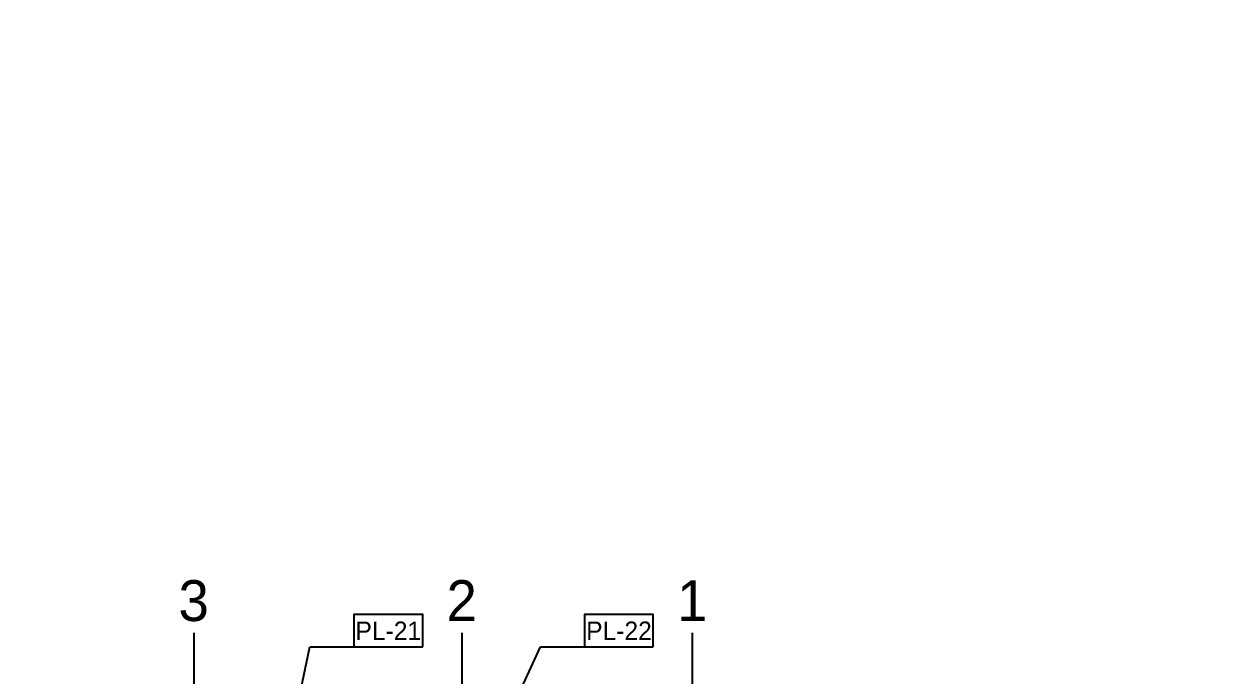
# Model space of a CAD drawing. Header units: millimetres. Extents: x 19438 to 19711, y 4351 to 4752.
# Drawn here: x 19480.55 to 19486.47, y 4521.45 to 4524.64 of the extents above; entities that cross this region are included whole.
import ezdxf
from ezdxf.enums import TextEntityAlignment as Align

# ---------------------------------------------------------------- set-up
doc = ezdxf.new("R2010")
doc.units = ezdxf.units.MM
doc.set_wipeout_variables(frame=1)
doc.linetypes.add('CENTER', pattern=[2, 1.25, -0.25, 0.25, -0.25])
for name, color, linetype in [('0 @ 0.5', 7, 'Continuous'), ('cotas', 1, 'Continuous'), ('cotas @ 500', 1, 'Continuous'), ('EJES', 2, 'CENTER'), ('EJES @ 0.5', 2, 'CENTER'), ('TEXTO', 2, 'Continuous'), ('TEXTO @ 0.5', 2, 'Continuous')]:
    doc.layers.add(name, color=color, linetype=linetype)
doc.styles.add('century gothic', font='GOTHIC.TTF')
doc.styles.add('COTAS SMC', font='GOTHIC.TTF')
doc.styles.get("Standard").update_dxf_attribs({"font": 'arial.ttf'})
doc.dimstyles.new('ANOTATIVE 100 SMCONSTRUCCIONES', dxfattribs={"dimscale": 0, "dimtxt": 0.18, "dimasz": 0.15, "dimexe": 0.18, "dimexo": 0.09, "dimgap": 0.1, "dimtad": 1, "dimzin": 0, "dimdsep": 46, "dimtxsty": 'century gothic', "dimblk1": 'FLECHA1', "dimblk2": 'FLECHA1', "dimsah": 1, "dimcen": 0.18, "dimdle": 0.075, "dimclrd": 1, "dimclre": 1, "dimclrt": 2, "dimaunit": 1, "dimadec": 0, "dimazin": 0, "dimtfac": 0.75, "dimtix": 1, "dimtmove": 2, "dimatfit": 3, "dimfxl": 0.09, "dimtvp": 1.5, "dimtfill": 1, "dimtolj": 1, "dimtzin": 0, "dimarcsym": 0})
doc.dimstyles.new('PIES SMCONSTRUCCIONES', dxfattribs={"dimscale": 0, "dimtxt": 0.18, "dimasz": 0.2, "dimexe": 0.18, "dimexo": 0, "dimgap": 0.1, "dimtad": 1, "dimdec": 0, "dimlfac": 39.370079, "dimzin": 0, "dimdsep": 46, "dimlunit": 4, "dimtxsty": 'COTAS SMC', "dimblk1": 'FLECHA1', "dimblk2": 'FLECHA1', "dimsah": 1, "dimcen": 0.2, "dimdle": 0.075, "dimclrd": 1, "dimclre": 1, "dimclrt": 2, "dimaunit": 1, "dimadec": 0, "dimazin": 0, "dimtfac": 0.75, "dimtdec": 0, "dimtix": 1, "dimtmove": 2, "dimatfit": 3, "dimfxl": 0.09, "dimtvp": 1.5, "dimtfill": 1, "dimtolj": 1, "dimtzin": 0, "dimarcsym": 0})

# ---------------------------------------------------------------- blocks, each defined once
blk = doc.blocks.new('FLECHA1')
at = {"color": 4}
blk.add_line((-0.246176, -0.248081), (0.248081, 0.25), dxfattribs=at)
at = {"color": 1}
blk.add_line((-1, 0), (0.496162, 0), dxfattribs=at)
blk = doc.blocks.new('*D405')
at = {"layer": 'cotas', "color": 1, "lineweight": -2, "transparency": 16777216}
for p, q in [((19614.326, 4625.8448), (19614.326, 4700.8448)), ((19570.9836, 4550.8448), (19524.326, 4550.8448)), ((19614.326, 4548.4298), (19614.326, 4550.8448)), ((19570.5339, 4548.4298), (19524.326, 4548.4298)), ((19614.326, 4473.4298), (19614.326, 4398.4298))]:
    blk.add_line(p, q, dxfattribs=at)
at = {"layer": 'Defpoints', "color": 0, "transparency": 16777216}
for p in [(19614.326, 4550.8448), (19615.9836, 4550.8448), (19615.5339, 4548.4298)]:
    blk.add_point(p, dxfattribs=at)
at = {"layer": 'cotas', "color": 1, "lineweight": -2, "transparency": 16777216, "xscale": 75, "yscale": 75, "zscale": 75}
for p, rotation in [((19614.326, 4550.8448), 270), ((19614.326, 4548.4298), 90)]:
    blk.add_blockref('FLECHA1', p, dxfattribs=dict(at, rotation=rotation))
at = {"layer": 'cotas', "color": 2, "transparency": 16777216, "insert": (19517.3376, 4549.6373), "char_height": 90, "attachment_point": 5, "rotation": 90, "style": 'century gothic', "bg_fill": 3, "box_fill_scale": 1.1, "bg_fill_color": 256, "bg_fill_true_color": 13158600, "bg_fill_transparency": 0}
blk.add_mtext('\\A1;2.42', dxfattribs=at)
blk = doc.blocks.new('*D460')
at = {"layer": 'cotas', "color": 1, "lineweight": -2, "transparency": 16777216}
for p, q in [((19620.0128, 4651.7533), (19620.0128, 4751.7533)), ((19620.4168, 4551.7533), (19530.0128, 4551.7533)), ((19620.0128, 4550.5333), (19620.0128, 4551.7533)), ((19620.4168, 4550.5333), (19530.0128, 4550.5333)), ((19620.0128, 4450.5333), (19620.0128, 4350.5333))]:
    blk.add_line(p, q, dxfattribs=at)
at = {"layer": 'Defpoints', "color": 0, "transparency": 16777216}
for p in [(19620.0128, 4551.7533), (19620.4168, 4551.7533), (19620.4168, 4550.5333)]:
    blk.add_point(p, dxfattribs=at)
at = {"layer": 'cotas', "color": 1, "lineweight": -2, "transparency": 16777216, "xscale": 100, "yscale": 100, "zscale": 100}
for p, rotation in [((19620.0128, 4551.7533), 270), ((19620.0128, 4550.5333), 90)]:
    blk.add_blockref('FLECHA1', p, dxfattribs=dict(at, rotation=rotation))
at = {"layer": 'cotas', "color": 2, "transparency": 16777216, "insert": (19523.8809, 4551.1433), "char_height": 90, "attachment_point": 5, "rotation": 90, "style": 'COTAS SMC', "bg_fill": 3, "box_fill_scale": 1.1, "bg_fill_color": 256, "bg_fill_true_color": 13158600, "bg_fill_transparency": 0}
blk.add_mtext("\\A1;4'", dxfattribs=at)
blk = doc.blocks.new('ejes')
at = {"color": 2, "linetype": 'Continuous'}
blk.add_wipeout([(-0.109, 0.275), (-0.065, 0.291), (-0.006, 0.3), (0.06, 0.297), (0.095, 0.288), (0.16, 0.261), (0.183, 0.246), (0.215, 0.22), (0.241, 0.193), (0.271, 0.149), (0.271, 0.149), (0.292, 0.103), (0.304, 0.065), (0.309, 0.032), (0.31, 0.001), (0.309, -0.027), (0.309, -0.027), (0.3, -0.077), (0.288, -0.113), (0.279, -0.133), (0.259, -0.168), (0.238, -0.195), (0.219, -0.215), (0.19, -0.24), (0.159, -0.26), (0.125, -0.277), (0.089, -0.289), (0.046, -0.297), (0.01, -0.299), (-0.037, -0.296), (-0.069, -0.289), (-0.097, -0.279), (-0.144, -0.256), (-0.171, -0.238), (-0.192, -0.221), (-0.215, -0.197), (-0.215, -0.197), (-0.257, -0.136), (-0.272, -0.101), (-0.272, -0.101), (-0.287, -0.034), (-0.29, 0.001), (-0.287, 0.036), (-0.281, 0.07), (-0.273, 0.099), (-0.258, 0.134), (-0.234, 0.174), (-0.216, 0.198), (-0.197, 0.217), (-0.175, 0.236), (-0.154, 0.251), (-0.126, 0.268), (-0.126, 0.268), (-0.118, 0.272)], dxfattribs=at)
at = {"layer": 'EJES', "color": 3}
blk.add_attdef('EJES', text='', height=0.3, dxfattribs=at).set_placement((0.01, -0.174), align=Align.CENTER)
blk = doc.blocks.new('*U570')
at = {"layer": 'cotas @ 500'}
dim = blk.add_linear_dim(base=(19614.3260382735, 4550.8448237801), p1=(19615.5338597089, 4548.4298237801), p2=(19615.9836080801, 4550.8448237801), angle=90, dimstyle='ANOTATIVE 100 SMCONSTRUCCIONES', override={"dimscale": 500, "dimtix": 1, "dimtofl": 1, "dimtmove": 1, "dimatfit": 1}, dxfattribs=at)
dim.commit()
dim.dimension.update_dxf_attribs({"geometry": '*D405', "text_midpoint": (19517.3375950376, 4549.6373237801)})
blk = doc.blocks.new('*U572')
at = {"layer": 'cotas @ 500'}
dim = blk.add_linear_dim(base=(19620.0128, 4551.7533), p1=(19620.4168, 4550.5333), p2=(19620.4168, 4551.7533), angle=90, dimstyle='PIES SMCONSTRUCCIONES', override={"dimscale": 500, "dimtix": 1, "dimtofl": 1, "dimtmove": 2, "dimatfit": 3}, dxfattribs=at)
dim.commit()
dim.dimension.update_dxf_attribs({"geometry": '*D460', "text_midpoint": (19523.8809, 4551.1433)})

msp = doc.modelspace()

# ---------------------------------------------------------------- block references
at = {"layer": 'cotas'}
msp.add_blockref('*U570', (0, 0), dxfattribs=at)

# ---------------------------------------------------------------- next in the draw order: block references
msp.add_blockref('*U572', (0, 0), dxfattribs=at)

# ---------------------------------------------------------------- next in the draw order: linework, layer by layer
at = {"layer": 'EJES', "color": 1}
for p, q in [((19481.377, 4521.6602), (19481.377, 4517.365)), ((19482.6879, 4521.6602), (19482.6879, 4517.365)), ((19483.8154, 4521.6602), (19483.8154, 4517.365))]:
    msp.add_line(p, q, dxfattribs=at)

# ---------------------------------------------------------------- next in the draw order: texts
at = {"layer": 'TEXTO @ 0.5', "color": 2, "char_height": 0.09, "width": 0.238534, "attachment_point": 5, "style": 'century gothic', "bg_fill": 3, "box_fill_scale": 1.6, "bg_fill_color": 256, "bg_fill_transparency": 0}
for s, insert in [('PL-21 ', (19482.3288, 4521.6696)), ('PL-22 ', (19483.4571, 4521.6696))]:
    msp.add_mtext(s, dxfattribs=dict(at, insert=insert))

# ---------------------------------------------------------------- next in the draw order: linework, layer by layer
at = {"layer": 'TEXTO', "color": 2}
for points in [[(19482.4969, 4521.5908), (19482.4969, 4521.7483), (19482.1608, 4521.7483), (19482.1608, 4521.5908)], [(19483.6251, 4521.5908), (19483.6251, 4521.7483), (19483.289, 4521.7483), (19483.289, 4521.5908)]]:
    msp.add_lwpolyline(points, close=True, dxfattribs=at)

# ---------------------------------------------------------------- next in the draw order: block references
at = {"layer": 'EJES @ 0.5'}
ref = msp.add_blockref('ejes', (19481.3717, 4521.8099), dxfattribs=dict(at, xscale=0.5000000000009095, yscale=0.5000000000009095, zscale=0.5000000000009095))
ref.add_attrib('EJES', '3', dxfattribs={"layer": 'EJES', "color": 3, "height": 0.2, "style": 'century gothic'}).set_placement((19481.377, 4521.7169), align=Align.CENTER)
ref = msp.add_blockref('ejes', (19482.6826, 4521.8099), dxfattribs=dict(at, xscale=0.5000000000009095, yscale=0.5000000000009095, zscale=0.5000000000009095))
ref.add_attrib('EJES', '2', dxfattribs={"layer": 'EJES', "color": 3, "height": 0.2, "style": 'century gothic'}).set_placement((19482.6879, 4521.7169), align=Align.CENTER)
ref = msp.add_blockref('ejes', (19483.8101, 4521.8099), dxfattribs=dict(at, xscale=0.5000000000009095, yscale=0.5000000000009095, zscale=0.5000000000009095))
ref.add_attrib('EJES', '1', dxfattribs={"layer": 'EJES', "color": 3, "height": 0.2, "style": 'century gothic'}).set_placement((19483.8154, 4521.7169), align=Align.CENTER)

# ---------------------------------------------------------------- next in the draw order: leaders
at = {"layer": '0 @ 0.5'}
for points in [[(19481.8162, 4520.973), (19481.9453, 4521.5908), (19482.1608, 4521.5908)], [(19482.5927, 4520.554), (19483.0735, 4521.5908), (19483.289, 4521.5908)]]:
    msp.add_leader(points, dimstyle='ANOTATIVE 100 SMCONSTRUCCIONES', override={"dimscale": 0.5, "dimgap": 0.1, "dimtad": 0}, dxfattribs=at)

doc.saveas('drawing.dxf')
